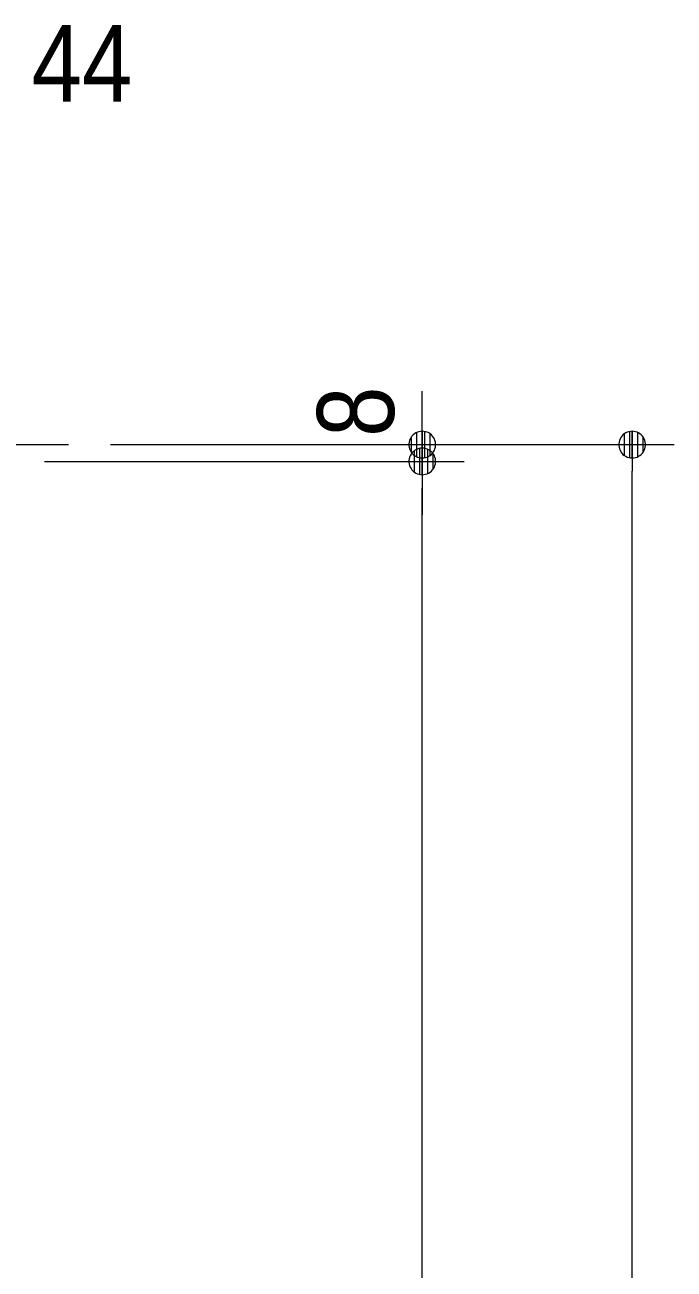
# Model space of a CAD drawing. Units: millimetres, scale not verified. Extents: x -6062 to 6062, y -3045 to 3045.
# Drawn here: x -235 to 74, y -43 to 550 of the extents above; entities that cross this region are included whole.
import ezdxf
from ezdxf.enums import TextEntityAlignment as Align

# ---------------------------------------------------------------- set-up
doc = ezdxf.new("R2010")
doc.units = ezdxf.units.MM
doc.header["$LTSCALE"] = 20
for name, color, linetype, lineweight in [('0-0_2寸法-1', 7, 'Continuous', 9), ('0-1_0', 7, 'Continuous', 9), ('0-2_2寸法-2', 7, 'Continuous', 9), ('0-4_3一般', 7, 'Continuous', 9)]:
    doc.layers.add(name, color=color, linetype=linetype, lineweight=lineweight)
doc.styles.add('ＭＳ Ｐゴシック', font='')
doc.styles.get('ＭＳ Ｐゴシック').set_extended_font_data('MS PGothic')

# ---------------------------------------------------------------- blocks, each defined once
blk = doc.blocks.new('_Dot')
at = {"layer": '0-1_0'}
for p, q in [((-10, 0), (-20, 0)), ((9.78, 2), (-9.78, 2)), ((7.99, 6), (-7.99, 6)), ((9.16, -3.98), (-9.16, -3.98)), ((6, -7.98), (-6, -7.98))]:
    blk.add_line(p, q, dxfattribs=at)
for points in [[(10, 0), (9.92, 1.25), (9.69, 2.49), (9.3, 3.68), (8.76, 4.82), (8.09, 5.88), (7.29, 6.85), (6.37, 7.71), (5.36, 8.44), (4.26, 9.05), (3.09, 9.51), (1.87, 9.82), (0.63, 9.98), (-0.63, 9.98), (-1.87, 9.82), (-3.09, 9.51), (-4.26, 9.05), (-5.36, 8.44), (-6.37, 7.71), (-7.29, 6.85), (-8.09, 5.88), (-8.76, 4.82), (-9.3, 3.68), (-9.69, 2.49), (-9.92, 1.25), (-10, 0), (0, 0)], [(-10, 0), (-9.92, -1.25), (-9.69, -2.49), (-9.3, -3.68), (-8.76, -4.82), (-8.09, -5.88), (-7.29, -6.85), (-6.37, -7.71), (-5.36, -8.44), (-4.26, -9.05), (-3.09, -9.51), (-1.87, -9.82), (-0.63, -9.98), (0.63, -9.98), (1.87, -9.82), (3.09, -9.51), (4.26, -9.05), (5.36, -8.44), (6.37, -7.71), (7.29, -6.85), (8.09, -5.88), (8.76, -4.82), (9.3, -3.68), (9.69, -2.49), (9.92, -1.25), (10, 0), (0, 0)]]:
    blk.add_lwpolyline(points, close=True, dxfattribs=at)
blk = doc.blocks.new('グループ')
at = {"layer": '0-4_3一般'}
blk.add_line((28035.3, 7000), (31458.8, 7000), dxfattribs=at)
blk = doc.blocks.new('グループ-26')
at = {"layer": '0-4_3一般'}
blk.add_blockref('グループ', (0, 0), dxfattribs=at)

msp = doc.modelspace()

# ---------------------------------------------------------------- linework, layer by layer
at = {"layer": '0-0_2寸法-1'}
for p, q in [((-26.04, 350), (73.96, 350)), ((-226.04, 342), (-26.04, 342)), ((53.96, -1987.29), (53.96, 337.29)), ((-46.04, -1987.29), (-46.04, 329.29))]:
    msp.add_line(p, q, dxfattribs=at)
at = {"layer": '0-2_2寸法-2'}
for p, q in [((-46.04, 362.71), (-46.04, 375.42)), ((-194.56, 350), (-26.04, 350)), ((-46.04, 350), (-46.04, 342)), ((-226.04, 342), (-26.04, 342)), ((-46.04, 329.29), (-46.04, 316.58))]:
    msp.add_line(p, q, dxfattribs=at)

# ---------------------------------------------------------------- block references
at = {"layer": '0-0_2寸法-1', "xscale": 0.6356201, "yscale": 0.6356201, "rotation": 90}
for p in [(53.96, 350), (-46.04, 342)]:
    msp.add_blockref('_Dot', p, dxfattribs=at)
at = {"layer": '0-2_2寸法-2', "xscale": 0.6356201, "yscale": 0.6356201}
for p, rotation in [((-46.04, 350), 270), ((-46.04, 342), 90)]:
    msp.add_blockref('_Dot', p, dxfattribs=dict(at, rotation=rotation))
at = {"layer": '0-4_3一般', "xscale": 0.05, "yscale": 0.05}
msp.add_blockref('グループ-26', (-1787.5, 0), dxfattribs=at)

# ---------------------------------------------------------------- texts
at = {"layer": '0-2_2寸法-2', "style": 'ＭＳ Ｐゴシック', "width": 0.9}
msp.add_text('44', height=36.66, dxfattribs=at).set_placement((-232.19, 502.48), align=Align.BOTTOM_LEFT)
msp.add_text('8', height=36.66, rotation=90, dxfattribs=at).set_placement((-48.52, 353.7), align=Align.BOTTOM_LEFT)

doc.saveas('drawing.dxf')
